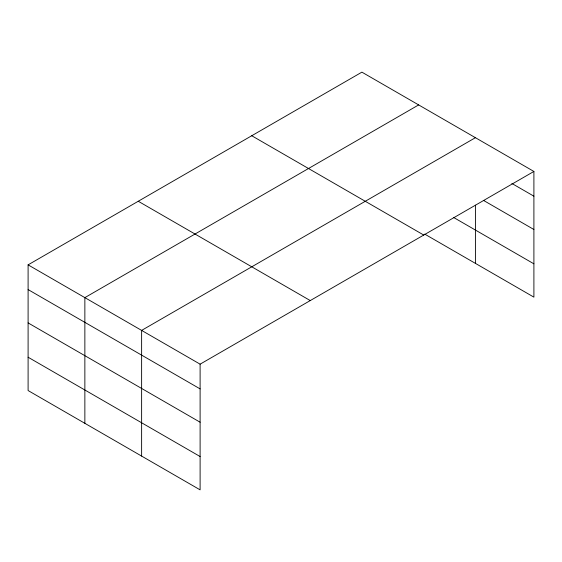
<?xml version="1.0" encoding="UTF-8"?>
<svg xmlns="http://www.w3.org/2000/svg" width="562" height="562" viewBox="0 0 562 562"><rect width="100%" height="100%" fill="white"/><g stroke="black" fill="none" stroke-linecap="round" stroke-linejoin="round"><path stroke-width="0.84" d="M533.9 171.452L361.893 72.147L28.1 264.857L28.1 390.548L200.107 489.853L200.107 364.169L533.9 171.452L533.9 297.143L424.71 234.101M418.655 104.918L84.862 297.628L84.862 423.319M475.417 137.69L141.624 330.4L141.624 456.091M511.877 183.465L533.9 196.18M483.77 200.557L533.9 229.5M453.471 217.389L533.9 263.824M251.741 135.737L423.748 235.049M138.252 201.259L310.259 300.572M28.1 264.857L200.107 364.169M28.1 289.585L200.107 388.89M28.1 322.904L200.107 422.21M28.1 357.228L200.107 456.534M475.417 205.172L475.417 263.374"/></g></svg>
